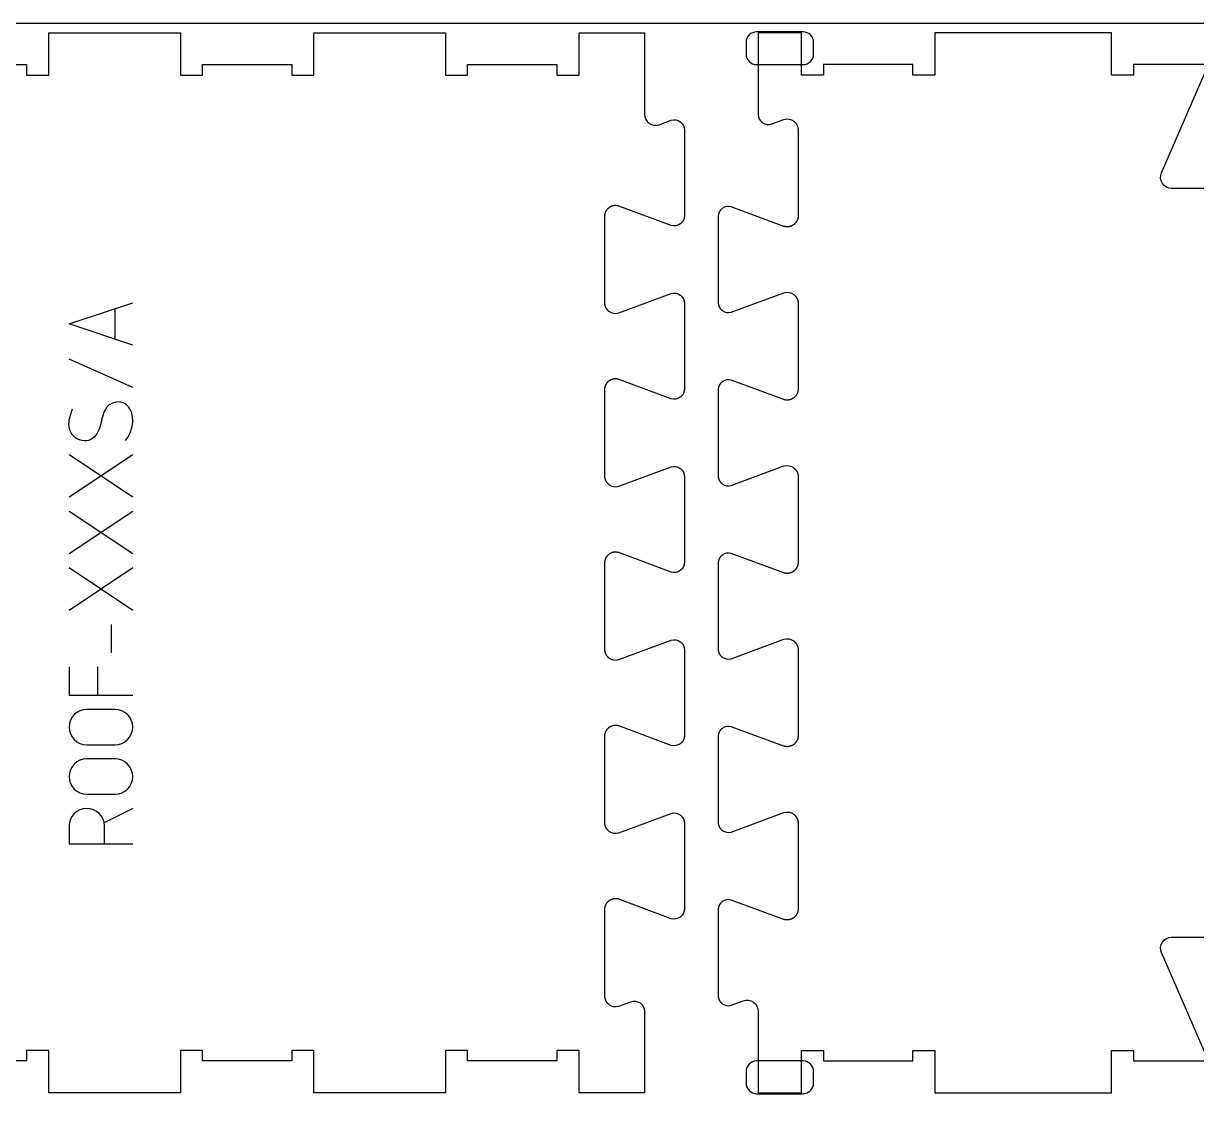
# Model space of a CAD drawing. Extents: x 0 to 12757, y 0 to 30003.
# Drawn here: x 915 to 1579, y 12605 to 13216 of the extents above; entities that cross this region are included whole.
import ezdxf

# ---------------------------------------------------------------- set-up
doc = ezdxf.new("R2010")
doc.units = 0
for name, color, linetype in [('0_SHEET_SPRUCEPLY_2440X122', 1, 'CONTINUOUS'), ('1_ANYTOOL_1MMDEEP_LABELS_S', 2, 'CONTINUOUS'), ('4_ANYTOOL_CUTTHROUGH_OUTSI', 5, 'CONTINUOUS'), ('5_ANYTOOL_HALF_MILL_9MM_IN', 70, 'CONTINUOUS')]:
    doc.layers.add(name, color=color, linetype=linetype)

msp = doc.modelspace()

# ---------------------------------------------------------------- linework, layer by layer
at = {"layer": '0_SHEET_SPRUCEPLY_2440X122'}
msp.add_lwpolyline([(371.7, 13215.62), (371.7, 11995.62), (2811.7, 11995.62), (2811.7, 13215.62)], close=True, dxfattribs=at)
at = {"layer": '1_ANYTOOL_1MMDEEP_LABELS_S', "color": 2}
for points in [[(976.84, 13033.69), (940.84, 13045.69), (976.84, 13057.69)], [(966.84, 13037.03), (966.84, 13054.36)], [(976.84, 13009.69), (940.84, 13025.69)], [(976.84, 12971.69), (940.84, 12947.69)], [(976.84, 12947.69), (940.84, 12971.69)], [(976.84, 12939.69), (940.84, 12915.69)], [(976.84, 12915.69), (940.84, 12939.69)], [(976.84, 12907.69), (940.84, 12883.69)], [(976.84, 12883.69), (940.84, 12907.69)], [(964.84, 12859.69), (964.84, 12875.69)], [(940.84, 12851.69), (940.84, 12835.69), (976.84, 12835.69)], [(956.84, 12851.69), (956.84, 12835.69)], [(976.84, 12771.69), (960.65, 12763.6)]]:
    msp.add_lwpolyline(points, dxfattribs=at)
for points in [[(972.84, 12979.69, 0.136555), (976.71, 12988.97, 0.071716), (976.61, 12994.1, 0.133522), (974.5, 12998.73, 0.344001), (965.08, 13000.78, 0.153745), (961.36, 12997.3, 0.071568), (959.53, 12992.58, -0.00912), (958.25, 12987.44, -0.090615), (956.07, 12982.86, -0.340346), (946.69, 12980.06, -0.284273), (940.83, 12987.76, -0.092596), (941.27, 12992.77, -0.017533), (942.84, 12997.69)], [(960.84, 12751.69), (960.84, 12761.69, 1), (940.84, 12761.69), (940.84, 12751.69), (976.84, 12751.69)]]:
    msp.add_lwpolyline(points, format="xyb", dxfattribs=at)
for points in [[(966.84, 12807.69, 1), (966.84, 12827.69), (950.84, 12827.69, 1), (950.84, 12807.69)], [(966.84, 12779.69, 1), (966.84, 12799.69), (950.84, 12799.69, 1), (950.84, 12779.69)]]:
    msp.add_lwpolyline(points, format="xyb", close=True, dxfattribs=at)
at = {"layer": '4_ANYTOOL_CUTTHROUGH_OUTSI', "color": 5}
for points in [[(866.3, 13192.37), (916.8, 13192.37), (916.8, 13186.37), (929.3, 13186.37), (929.3, 13210.37), (1003.8, 13210.37), (1003.8, 13186.37), (1016.3, 13186.37), (1016.3, 13192.37), (1066.8, 13192.37), (1066.8, 13186.37), (1079.3, 13186.37), (1079.3, 13210.37), (1153.8, 13210.37), (1153.8, 13186.37), (1166.3, 13186.37), (1166.3, 13192.37), (1216.8, 13192.37), (1216.8, 13186.37), (1229.3, 13186.37), (1229.3, 13210.37), (1266.3, 13210.37), (1266.3, 13164.23), (1266.3, 13164.23, 0.522088), (1274.71, 13158.37), (1281.51, 13160.88, -0.236725), (1286.59, 13159.98), (1286.72, 13159.88), (1286.85, 13159.78), (1286.97, 13159.68), (1287.09, 13159.56), (1287.21, 13159.45), (1287.33, 13159.33), (1287.44, 13159.21), (1287.55, 13159.08), (1287.66, 13158.95), (1287.76, 13158.82), (1287.86, 13158.68), (1287.96, 13158.54), (1288.05, 13158.4), (1288.14, 13158.25), (1288.22, 13158.1), (1288.3, 13157.95), (1288.37, 13157.8), (1288.44, 13157.64), (1288.51, 13157.49), (1288.57, 13157.33), (1288.62, 13157.17), (1288.67, 13157), (1288.72, 13156.84), (1288.76, 13156.68), (1288.79, 13156.51), (1288.83, 13156.35), (1288.85, 13156.19), (1288.87, 13156.02), (1288.89, 13155.86), (1288.9, 13155.69), (1288.91, 13155.53), (1288.91, 13155.37), (1288.91, 13106.86), (1288.91, 13106.7), (1288.9, 13106.54), (1288.89, 13106.38), (1288.87, 13106.21), (1288.85, 13106.05), (1288.83, 13105.88), (1288.79, 13105.72), (1288.76, 13105.56), (1288.72, 13105.39), (1288.67, 13105.23), (1288.62, 13105.07), (1288.57, 13104.91), (1288.51, 13104.75), (1288.44, 13104.59), (1288.37, 13104.44), (1288.3, 13104.28), (1288.22, 13104.13), (1288.14, 13103.98), (1288.05, 13103.84), (1287.96, 13103.69), (1287.86, 13103.55), (1287.76, 13103.42), (1287.66, 13103.28), (1287.55, 13103.15), (1287.44, 13103.03), (1287.33, 13102.9), (1287.21, 13102.78), (1287.09, 13102.67), (1286.97, 13102.56), (1286.85, 13102.45), (1286.72, 13102.35), (1286.59, 13102.25, -0.236725), (1281.51, 13101.35), (1251.74, 13112.35), (1251.73, 13112.36), (1251.73, 13112.36), (1251.56, 13112.4), (1251.39, 13112.45), (1251.22, 13112.49), (1251.04, 13112.52), (1250.86, 13112.55), (1250.68, 13112.58), (1250.5, 13112.59), (1250.32, 13112.61), (1250.14, 13112.62), (1249.96, 13112.62), (1249.77, 13112.62), (1249.59, 13112.61), (1249.4, 13112.6), (1249.22, 13112.58), (1249.04, 13112.56), (1248.85, 13112.53), (1248.67, 13112.49), (1248.49, 13112.45), (1248.31, 13112.41), (1248.13, 13112.35), (1247.96, 13112.3), (1247.78, 13112.24), (1247.61, 13112.17), (1247.44, 13112.1), (1247.28, 13112.03), (1247.11, 13111.95), (1246.95, 13111.86), (1246.8, 13111.78), (1246.64, 13111.68), (1246.49, 13111.59), (1246.35, 13111.49), (1246.2, 13111.38), (1246.07, 13111.28), (1245.93, 13111.17), (1245.79, 13111.05), (1245.66, 13110.93), (1245.53, 13110.8), (1245.4, 13110.68), (1245.28, 13110.54), (1245.16, 13110.4), (1245.05, 13110.26), (1244.93, 13110.12), (1244.83, 13109.97), (1244.72, 13109.82), (1244.62, 13109.66), (1244.53, 13109.5), (1244.44, 13109.34), (1244.35, 13109.18), (1244.27, 13109.01), (1244.19, 13108.84), (1244.12, 13108.67), (1244.06, 13108.5), (1244, 13108.32), (1243.94, 13108.15), (1243.89, 13107.97), (1243.85, 13107.79), (1243.81, 13107.61), (1243.78, 13107.44), (1243.75, 13107.26), (1243.73, 13107.08), (1243.71, 13106.9), (1243.7, 13106.72), (1243.69, 13106.55), (1243.69, 13106.37), (1243.69, 13057.86), (1243.69, 13057.69), (1243.7, 13057.51), (1243.71, 13057.33), (1243.73, 13057.16), (1243.75, 13056.98), (1243.78, 13056.8), (1243.81, 13056.62), (1243.85, 13056.44), (1243.89, 13056.26), (1243.94, 13056.09), (1244, 13055.91), (1244.06, 13055.74), (1244.12, 13055.57), (1244.19, 13055.39), (1244.27, 13055.23), (1244.35, 13055.06), (1244.44, 13054.89), (1244.53, 13054.73), (1244.62, 13054.57), (1244.72, 13054.42), (1244.82, 13054.27), (1244.93, 13054.12), (1245.05, 13053.97), (1245.16, 13053.83), (1245.28, 13053.69), (1245.4, 13053.56), (1245.53, 13053.43), (1245.66, 13053.31), (1245.79, 13053.18), (1245.93, 13053.07), (1246.06, 13052.96), (1246.2, 13052.85, 0.237079), (1251.73, 13051.88), (1251.74, 13051.88), (1251.75, 13051.88), (1281.51, 13062.88), (1281.51, 13062.88, -0.236725), (1286.59, 13061.98), (1286.72, 13061.88), (1286.85, 13061.78), (1286.97, 13061.68), (1287.09, 13061.56), (1287.21, 13061.45), (1287.33, 13061.33), (1287.44, 13061.21), (1287.55, 13061.08), (1287.66, 13060.95), (1287.76, 13060.82), (1287.86, 13060.68), (1287.96, 13060.54), (1288.05, 13060.4), (1288.14, 13060.25), (1288.22, 13060.1), (1288.3, 13059.95), (1288.37, 13059.8), (1288.44, 13059.64), (1288.51, 13059.49), (1288.57, 13059.33), (1288.62, 13059.17), (1288.67, 13059), (1288.72, 13058.84), (1288.76, 13058.68), (1288.79, 13058.51), (1288.83, 13058.35), (1288.85, 13058.19), (1288.87, 13058.02), (1288.89, 13057.86), (1288.9, 13057.69), (1288.91, 13057.53), (1288.91, 13057.37), (1288.91, 13008.86), (1288.91, 13008.7), (1288.9, 13008.54), (1288.89, 13008.38), (1288.87, 13008.21), (1288.85, 13008.05), (1288.82, 13007.88), (1288.79, 13007.72), (1288.76, 13007.56), (1288.72, 13007.39), (1288.67, 13007.23), (1288.62, 13007.07), (1288.57, 13006.91), (1288.51, 13006.75), (1288.44, 13006.59), (1288.37, 13006.44), (1288.3, 13006.28), (1288.22, 13006.13), (1288.14, 13005.98), (1288.05, 13005.84), (1287.96, 13005.69), (1287.86, 13005.55), (1287.76, 13005.42), (1287.66, 13005.28), (1287.55, 13005.15), (1287.44, 13005.03), (1287.33, 13004.9), (1287.21, 13004.78), (1287.09, 13004.67), (1286.97, 13004.56), (1286.85, 13004.45), (1286.72, 13004.35), (1286.59, 13004.25, -0.236725), (1281.51, 13003.35), (1251.74, 13014.35), (1251.73, 13014.36), (1251.73, 13014.36), (1251.56, 13014.4), (1251.39, 13014.45), (1251.22, 13014.49), (1251.04, 13014.52), (1250.86, 13014.55), (1250.68, 13014.58), (1250.5, 13014.59), (1250.32, 13014.61), (1250.14, 13014.62), (1249.96, 13014.62), (1249.77, 13014.62), (1249.59, 13014.61), (1249.4, 13014.6), (1249.22, 13014.58), (1249.04, 13014.56), (1248.85, 13014.53), (1248.67, 13014.49), (1248.49, 13014.45), (1248.31, 13014.41), (1248.13, 13014.35), (1247.96, 13014.3), (1247.78, 13014.24), (1247.61, 13014.17), (1247.44, 13014.1), (1247.28, 13014.03), (1247.11, 13013.95), (1246.95, 13013.86), (1246.8, 13013.78), (1246.64, 13013.68), (1246.49, 13013.59), (1246.35, 13013.49), (1246.2, 13013.38), (1246.06, 13013.28), (1245.93, 13013.17), (1245.79, 13013.05), (1245.66, 13012.93), (1245.53, 13012.8), (1245.4, 13012.68), (1245.28, 13012.54), (1245.16, 13012.4), (1245.05, 13012.26), (1244.93, 13012.12), (1244.82, 13011.97), (1244.72, 13011.82), (1244.62, 13011.66), (1244.53, 13011.5), (1244.44, 13011.34), (1244.35, 13011.18), (1244.27, 13011.01), (1244.19, 13010.84), (1244.12, 13010.67), (1244.06, 13010.5), (1244, 13010.32), (1243.94, 13010.15), (1243.89, 13009.97), (1243.85, 13009.79), (1243.81, 13009.61), (1243.78, 13009.44), (1243.75, 13009.26), (1243.73, 13009.08), (1243.71, 13008.9), (1243.7, 13008.72), (1243.69, 13008.55), (1243.69, 13008.37), (1243.68, 12959.86), (1243.69, 12959.69), (1243.69, 12959.51), (1243.71, 12959.33), (1243.73, 12959.16), (1243.75, 12958.98), (1243.78, 12958.8), (1243.81, 12958.62), (1243.85, 12958.44), (1243.89, 12958.26), (1243.94, 12958.09), (1244, 12957.91), (1244.06, 12957.74), (1244.12, 12957.57), (1244.19, 12957.39), (1244.27, 12957.23), (1244.35, 12957.06), (1244.44, 12956.89), (1244.53, 12956.73), (1244.62, 12956.57), (1244.72, 12956.42), (1244.82, 12956.27), (1244.93, 12956.12), (1245.04, 12955.97), (1245.16, 12955.83), (1245.28, 12955.69), (1245.4, 12955.56), (1245.53, 12955.43), (1245.66, 12955.31), (1245.79, 12955.18), (1245.93, 12955.07), (1246.06, 12954.96), (1246.2, 12954.85, 0.237079), (1251.73, 12953.88), (1251.74, 12953.88), (1251.75, 12953.88), (1281.51, 12964.88), (1281.51, 12964.88, -0.236725), (1286.59, 12963.98), (1286.72, 12963.88), (1286.85, 12963.78), (1286.97, 12963.68), (1287.09, 12963.56), (1287.21, 12963.45), (1287.33, 12963.33), (1287.44, 12963.21), (1287.55, 12963.08), (1287.66, 12962.95), (1287.76, 12962.82), (1287.86, 12962.68), (1287.96, 12962.54), (1288.05, 12962.4), (1288.14, 12962.25), (1288.22, 12962.1), (1288.3, 12961.95), (1288.37, 12961.8), (1288.44, 12961.64), (1288.51, 12961.49), (1288.57, 12961.33), (1288.62, 12961.17), (1288.67, 12961), (1288.72, 12960.84), (1288.76, 12960.68), (1288.79, 12960.51), (1288.82, 12960.35), (1288.85, 12960.19), (1288.87, 12960.02), (1288.89, 12959.86), (1288.9, 12959.69), (1288.91, 12959.53), (1288.91, 12959.37), (1288.91, 12910.86), (1288.91, 12910.7), (1288.9, 12910.54), (1288.89, 12910.38), (1288.87, 12910.21), (1288.85, 12910.05), (1288.82, 12909.88), (1288.79, 12909.72), (1288.76, 12909.56), (1288.72, 12909.39), (1288.67, 12909.23), (1288.62, 12909.07), (1288.57, 12908.91), (1288.51, 12908.75), (1288.44, 12908.59), (1288.37, 12908.44), (1288.3, 12908.28), (1288.22, 12908.13), (1288.13, 12907.98), (1288.05, 12907.84), (1287.96, 12907.69), (1287.86, 12907.55), (1287.76, 12907.42), (1287.66, 12907.28), (1287.55, 12907.15), (1287.44, 12907.03), (1287.33, 12906.9), (1287.21, 12906.78), (1287.09, 12906.67), (1286.97, 12906.56), (1286.85, 12906.45), (1286.72, 12906.35), (1286.59, 12906.25, -0.236725), (1281.51, 12905.35), (1251.74, 12916.35), (1251.73, 12916.36), (1251.73, 12916.36), (1251.56, 12916.4), (1251.39, 12916.45), (1251.22, 12916.49), (1251.04, 12916.52), (1250.86, 12916.55), (1250.68, 12916.58), (1250.5, 12916.59), (1250.32, 12916.61), (1250.14, 12916.62), (1249.95, 12916.62), (1249.77, 12916.62), (1249.59, 12916.61), (1249.4, 12916.6), (1249.22, 12916.58), (1249.03, 12916.56), (1248.85, 12916.53), (1248.67, 12916.49), (1248.49, 12916.45), (1248.31, 12916.41), (1248.13, 12916.35), (1247.96, 12916.3), (1247.78, 12916.24), (1247.61, 12916.17), (1247.44, 12916.1), (1247.28, 12916.03), (1247.11, 12915.95), (1246.95, 12915.86), (1246.8, 12915.78), (1246.64, 12915.68), (1246.49, 12915.59), (1246.35, 12915.49), (1246.2, 12915.38), (1246.06, 12915.28), (1245.93, 12915.17), (1245.79, 12915.05), (1245.66, 12914.93), (1245.53, 12914.8), (1245.4, 12914.68), (1245.28, 12914.54), (1245.16, 12914.4), (1245.04, 12914.26), (1244.93, 12914.12), (1244.82, 12913.97), (1244.72, 12913.82), (1244.62, 12913.66), (1244.53, 12913.5), (1244.44, 12913.34), (1244.35, 12913.18), (1244.27, 12913.01), (1244.19, 12912.84), (1244.12, 12912.67), (1244.06, 12912.5), (1244, 12912.32), (1243.94, 12912.15), (1243.89, 12911.97), (1243.85, 12911.79), (1243.81, 12911.61), (1243.78, 12911.44), (1243.75, 12911.26), (1243.73, 12911.08), (1243.71, 12910.9), (1243.69, 12910.72), (1243.69, 12910.55), (1243.68, 12910.37), (1243.68, 12861.86), (1243.69, 12861.69), (1243.69, 12861.51), (1243.71, 12861.33), (1243.72, 12861.16), (1243.75, 12860.98), (1243.78, 12860.8), (1243.81, 12860.62), (1243.85, 12860.44), (1243.89, 12860.26), (1243.94, 12860.09), (1244, 12859.91), (1244.06, 12859.74), (1244.12, 12859.57), (1244.19, 12859.39), (1244.27, 12859.23), (1244.35, 12859.06), (1244.44, 12858.89), (1244.53, 12858.73), (1244.62, 12858.57), (1244.72, 12858.42), (1244.82, 12858.27), (1244.93, 12858.12), (1245.04, 12857.97), (1245.16, 12857.83), (1245.28, 12857.69), (1245.4, 12857.56), (1245.53, 12857.43), (1245.66, 12857.31), (1245.79, 12857.18), (1245.93, 12857.07), (1246.06, 12856.96), (1246.2, 12856.85, 0.237079), (1251.73, 12855.88), (1251.74, 12855.88), (1251.75, 12855.88), (1281.51, 12866.88), (1281.51, 12866.88, -0.236725), (1286.59, 12865.98), (1286.72, 12865.88), (1286.85, 12865.78), (1286.97, 12865.68), (1287.09, 12865.56), (1287.21, 12865.45), (1287.33, 12865.33), (1287.44, 12865.21), (1287.55, 12865.08), (1287.66, 12864.95), (1287.76, 12864.82), (1287.86, 12864.68), (1287.96, 12864.54), (1288.05, 12864.4), (1288.13, 12864.25), (1288.22, 12864.1), (1288.3, 12863.95), (1288.37, 12863.8), (1288.44, 12863.64), (1288.51, 12863.49), (1288.57, 12863.33), (1288.62, 12863.17), (1288.67, 12863), (1288.72, 12862.84), (1288.76, 12862.68), (1288.79, 12862.51), (1288.82, 12862.35), (1288.85, 12862.19), (1288.87, 12862.02), (1288.89, 12861.86), (1288.9, 12861.69), (1288.91, 12861.53), (1288.91, 12861.37), (1288.91, 12812.86), (1288.91, 12812.7), (1288.9, 12812.54), (1288.89, 12812.38), (1288.87, 12812.21), (1288.85, 12812.05), (1288.82, 12811.88), (1288.79, 12811.72), (1288.76, 12811.56), (1288.72, 12811.39), (1288.67, 12811.23), (1288.62, 12811.07), (1288.56, 12810.91), (1288.5, 12810.75), (1288.44, 12810.59), (1288.37, 12810.44), (1288.3, 12810.28), (1288.22, 12810.13), (1288.13, 12809.98), (1288.05, 12809.84), (1287.96, 12809.69), (1287.86, 12809.55), (1287.76, 12809.42), (1287.66, 12809.28), (1287.55, 12809.15), (1287.44, 12809.03), (1287.33, 12808.9), (1287.21, 12808.78), (1287.09, 12808.67), (1286.97, 12808.56), (1286.85, 12808.45), (1286.72, 12808.35), (1286.59, 12808.25, -0.236725), (1281.51, 12807.35), (1251.74, 12818.35), (1251.73, 12818.36), (1251.73, 12818.36), (1251.56, 12818.4), (1251.39, 12818.45), (1251.22, 12818.49), (1251.04, 12818.52), (1250.86, 12818.55), (1250.68, 12818.58), (1250.5, 12818.59), (1250.32, 12818.61), (1250.14, 12818.62), (1249.95, 12818.62), (1249.77, 12818.62), (1249.59, 12818.61), (1249.4, 12818.6), (1249.22, 12818.58), (1249.03, 12818.56), (1248.85, 12818.53), (1248.67, 12818.49), (1248.49, 12818.45), (1248.31, 12818.41), (1248.13, 12818.35), (1247.96, 12818.3), (1247.78, 12818.24), (1247.61, 12818.17), (1247.44, 12818.1), (1247.28, 12818.03), (1247.11, 12817.95), (1246.95, 12817.86), (1246.8, 12817.78), (1246.64, 12817.68), (1246.49, 12817.59), (1246.35, 12817.49), (1246.2, 12817.38), (1246.06, 12817.28), (1245.93, 12817.17), (1245.79, 12817.05), (1245.66, 12816.93), (1245.53, 12816.8), (1245.4, 12816.68), (1245.28, 12816.54), (1245.16, 12816.4), (1245.04, 12816.26), (1244.93, 12816.12), (1244.82, 12815.97), (1244.72, 12815.82), (1244.62, 12815.66), (1244.53, 12815.5), (1244.44, 12815.34), (1244.35, 12815.18), (1244.27, 12815.01), (1244.19, 12814.84), (1244.12, 12814.67), (1244.06, 12814.5), (1244, 12814.32), (1243.94, 12814.15), (1243.89, 12813.97), (1243.85, 12813.79), (1243.81, 12813.61), (1243.78, 12813.44), (1243.75, 12813.26), (1243.72, 12813.08), (1243.71, 12812.9), (1243.69, 12812.72), (1243.69, 12812.55), (1243.68, 12812.37), (1243.68, 12763.86), (1243.69, 12763.69), (1243.69, 12763.51), (1243.71, 12763.33), (1243.72, 12763.16), (1243.75, 12762.98), (1243.78, 12762.8), (1243.81, 12762.62), (1243.85, 12762.44), (1243.89, 12762.26), (1243.94, 12762.09), (1244, 12761.91), (1244.06, 12761.74), (1244.12, 12761.57), (1244.19, 12761.39), (1244.27, 12761.23), (1244.35, 12761.06), (1244.43, 12760.89), (1244.53, 12760.73), (1244.62, 12760.57), (1244.72, 12760.42), (1244.82, 12760.27), (1244.93, 12760.12), (1245.04, 12759.97), (1245.16, 12759.83), (1245.28, 12759.69), (1245.4, 12759.56), (1245.53, 12759.43), (1245.66, 12759.31), (1245.79, 12759.18), (1245.93, 12759.07), (1246.06, 12758.96), (1246.2, 12758.85, 0.237079), (1251.73, 12757.88), (1251.74, 12757.88), (1281.51, 12768.88), (1281.51, 12768.88, -0.236725), (1286.59, 12767.98), (1286.72, 12767.88), (1286.85, 12767.78), (1286.97, 12767.68), (1287.09, 12767.56), (1287.21, 12767.45), (1287.33, 12767.33), (1287.44, 12767.21), (1287.55, 12767.08), (1287.66, 12766.95), (1287.76, 12766.82), (1287.86, 12766.68), (1287.96, 12766.54), (1288.05, 12766.4), (1288.13, 12766.25), (1288.22, 12766.1), (1288.3, 12765.95), (1288.37, 12765.8), (1288.44, 12765.64), (1288.5, 12765.49), (1288.56, 12765.33), (1288.62, 12765.17), (1288.67, 12765), (1288.72, 12764.84), (1288.76, 12764.68), (1288.79, 12764.51), (1288.82, 12764.35), (1288.85, 12764.19), (1288.87, 12764.02), (1288.89, 12763.86), (1288.9, 12763.69), (1288.91, 12763.53), (1288.91, 12763.37), (1288.91, 12714.86), (1288.91, 12714.7), (1288.9, 12714.54), (1288.89, 12714.38), (1288.87, 12714.21), (1288.85, 12714.05), (1288.82, 12713.88), (1288.79, 12713.72), (1288.76, 12713.56), (1288.72, 12713.39), (1288.67, 12713.23), (1288.62, 12713.07), (1288.56, 12712.91), (1288.5, 12712.75), (1288.44, 12712.59), (1288.37, 12712.44), (1288.3, 12712.28), (1288.22, 12712.13), (1288.13, 12711.98), (1288.05, 12711.84), (1287.95, 12711.69), (1287.86, 12711.55), (1287.76, 12711.42), (1287.66, 12711.28), (1287.55, 12711.15), (1287.44, 12711.03), (1287.33, 12710.9), (1287.21, 12710.78), (1287.09, 12710.67), (1286.97, 12710.56), (1286.84, 12710.45), (1286.72, 12710.35), (1286.59, 12710.25, -0.236725), (1281.51, 12709.35), (1251.74, 12720.35), (1251.73, 12720.36), (1251.73, 12720.36), (1251.56, 12720.4), (1251.39, 12720.45), (1251.22, 12720.49), (1251.04, 12720.52), (1250.86, 12720.55), (1250.68, 12720.58), (1250.5, 12720.59), (1250.32, 12720.61), (1250.14, 12720.62), (1249.95, 12720.62), (1249.77, 12720.62), (1249.59, 12720.61), (1249.4, 12720.6), (1249.22, 12720.58), (1249.03, 12720.56), (1248.85, 12720.53), (1248.67, 12720.49), (1248.49, 12720.45), (1248.31, 12720.41), (1248.13, 12720.35), (1247.96, 12720.3), (1247.78, 12720.24), (1247.61, 12720.17), (1247.44, 12720.1), (1247.28, 12720.03), (1247.11, 12719.95), (1246.95, 12719.86), (1246.8, 12719.78), (1246.64, 12719.68), (1246.49, 12719.59), (1246.35, 12719.49), (1246.2, 12719.38), (1246.06, 12719.28), (1245.93, 12719.17), (1245.79, 12719.05), (1245.66, 12718.93), (1245.53, 12718.8), (1245.4, 12718.68), (1245.28, 12718.54), (1245.16, 12718.4), (1245.04, 12718.26), (1244.93, 12718.12), (1244.82, 12717.97), (1244.72, 12717.82), (1244.62, 12717.66), (1244.53, 12717.5), (1244.43, 12717.34), (1244.35, 12717.18), (1244.27, 12717.01), (1244.19, 12716.84), (1244.12, 12716.67), (1244.06, 12716.5), (1244, 12716.32), (1243.94, 12716.15), (1243.89, 12715.97), (1243.85, 12715.79), (1243.81, 12715.61), (1243.78, 12715.44), (1243.75, 12715.26), (1243.72, 12715.08), (1243.71, 12714.9), (1243.69, 12714.72), (1243.69, 12714.55), (1243.68, 12714.37), (1243.68, 12665.86), (1243.69, 12665.69), (1243.69, 12665.51), (1243.71, 12665.33), (1243.72, 12665.16), (1243.75, 12664.98), (1243.77, 12664.8), (1243.81, 12664.62), (1243.85, 12664.44), (1243.89, 12664.26), (1243.94, 12664.09), (1244, 12663.91), (1244.06, 12663.74), (1244.12, 12663.57), (1244.19, 12663.39), (1244.27, 12663.23), (1244.35, 12663.06), (1244.43, 12662.89), (1244.52, 12662.73), (1244.62, 12662.57), (1244.72, 12662.42), (1244.82, 12662.27), (1244.93, 12662.12), (1245.04, 12661.97), (1245.16, 12661.83), (1245.28, 12661.69), (1245.4, 12661.56), (1245.53, 12661.43), (1245.66, 12661.31), (1245.79, 12661.18), (1245.93, 12661.07), (1246.06, 12660.96), (1246.2, 12660.85, 0.237079), (1251.73, 12659.88), (1251.74, 12659.88), (1258.55, 12662.4), (1258.55, 12662.4, -0.522087), (1266.3, 12657), (1266.3, 12610.87), (1229.3, 12610.87), (1229.3, 12634.87), (1216.8, 12634.87), (1216.8, 12628.87), (1166.3, 12628.87), (1166.3, 12634.87), (1153.8, 12634.87), (1153.8, 12610.87), (1079.3, 12610.87), (1079.3, 12634.87), (1066.8, 12634.87), (1066.8, 12628.87), (1016.3, 12628.87), (1016.3, 12634.87), (1003.8, 12634.87), (1003.8, 12610.87), (929.3, 12610.87), (929.3, 12634.87), (916.8, 12634.87), (916.8, 12628.87), (866.3, 12628.87)], [(1696.89, 13122.37), (1564.5, 13122.37, -0.539734), (1558.76, 13131.1), (1585.31, 13192.37), (1542.94, 13192.37), (1542.94, 13186.37), (1530.44, 13186.37), (1530.44, 13210.37), (1480.39, 13210.37), (1430.64, 13210.37), (1430.64, 13186.37), (1418.14, 13186.37), (1418.14, 13192.37), (1367.64, 13192.37), (1367.64, 13186.37), (1355.14, 13186.37), (1355.14, 13210.37), (1330.64, 13210.37), (1330.64, 13164.23), (1330.64, 13164.23, 0.522087), (1338.38, 13158.84), (1345.2, 13161.35), (1345.21, 13161.36), (1345.21, 13161.36, -0.237079), (1350.73, 13160.39), (1350.87, 13160.28), (1351.01, 13160.17), (1351.15, 13160.05), (1351.28, 13159.93), (1351.41, 13159.8), (1351.53, 13159.68), (1351.66, 13159.54), (1351.78, 13159.4), (1351.89, 13159.26), (1352.01, 13159.12), (1352.11, 13158.97), (1352.22, 13158.82), (1352.32, 13158.66), (1352.41, 13158.5), (1352.5, 13158.34), (1352.59, 13158.18), (1352.67, 13158.01), (1352.74, 13157.84), (1352.81, 13157.67), (1352.88, 13157.5), (1352.94, 13157.32), (1352.99, 13157.15), (1353.04, 13156.97), (1353.09, 13156.79), (1353.13, 13156.61), (1353.16, 13156.44), (1353.19, 13156.26), (1353.21, 13156.08), (1353.23, 13155.9), (1353.24, 13155.72), (1353.25, 13155.55), (1353.25, 13155.37), (1353.25, 13106.86), (1353.25, 13106.69), (1353.24, 13106.51), (1353.23, 13106.33), (1353.21, 13106.16), (1353.19, 13105.98), (1353.16, 13105.8), (1353.13, 13105.62), (1353.09, 13105.44), (1353.04, 13105.26), (1352.99, 13105.09), (1352.94, 13104.91), (1352.88, 13104.74), (1352.81, 13104.57), (1352.74, 13104.39), (1352.67, 13104.23), (1352.59, 13104.06), (1352.5, 13103.89), (1352.41, 13103.73), (1352.32, 13103.57), (1352.22, 13103.42), (1352.11, 13103.27), (1352, 13103.12), (1351.89, 13102.97), (1351.78, 13102.83), (1351.66, 13102.69), (1351.53, 13102.56), (1351.41, 13102.43), (1351.28, 13102.31), (1351.15, 13102.19), (1351.01, 13102.07), (1350.87, 13101.96), (1350.73, 13101.85), (1350.59, 13101.75), (1350.44, 13101.65), (1350.29, 13101.55), (1350.14, 13101.46), (1349.98, 13101.37), (1349.82, 13101.29), (1349.66, 13101.21), (1349.49, 13101.13), (1349.33, 13101.06), (1349.15, 13101), (1348.98, 13100.94), (1348.8, 13100.88), (1348.63, 13100.83), (1348.45, 13100.78), (1348.27, 13100.74), (1348.09, 13100.71), (1347.9, 13100.68), (1347.72, 13100.66), (1347.53, 13100.64), (1347.35, 13100.62), (1347.17, 13100.62), (1346.98, 13100.61), (1346.8, 13100.62), (1346.62, 13100.63), (1346.43, 13100.64), (1346.25, 13100.66), (1346.07, 13100.68), (1345.9, 13100.71), (1345.72, 13100.75), (1345.55, 13100.79), (1345.38, 13100.83), (1345.21, 13100.88), (1345.2, 13100.88), (1345.19, 13100.88), (1315.42, 13111.88), (1315.42, 13111.88, 0.236725), (1310.35, 13110.98), (1310.22, 13110.89), (1310.09, 13110.78), (1309.97, 13110.68), (1309.85, 13110.57), (1309.73, 13110.45), (1309.61, 13110.33), (1309.5, 13110.21), (1309.39, 13110.08), (1309.28, 13109.95), (1309.18, 13109.82), (1309.08, 13109.68), (1308.98, 13109.54), (1308.89, 13109.4), (1308.8, 13109.25), (1308.72, 13109.1), (1308.64, 13108.95), (1308.57, 13108.8), (1308.5, 13108.64), (1308.43, 13108.49), (1308.37, 13108.33), (1308.32, 13108.17), (1308.27, 13108.01), (1308.22, 13107.84), (1308.18, 13107.68), (1308.14, 13107.52), (1308.11, 13107.35), (1308.09, 13107.19), (1308.07, 13107.02), (1308.05, 13106.86), (1308.04, 13106.7), (1308.03, 13106.53), (1308.03, 13106.37), (1308.03, 13057.86), (1308.03, 13057.7), (1308.04, 13057.54), (1308.05, 13057.38), (1308.07, 13057.21), (1308.09, 13057.05), (1308.11, 13056.88), (1308.14, 13056.72), (1308.18, 13056.56), (1308.22, 13056.39), (1308.27, 13056.23), (1308.32, 13056.07), (1308.37, 13055.91), (1308.43, 13055.75), (1308.5, 13055.59), (1308.57, 13055.44), (1308.64, 13055.28), (1308.72, 13055.13), (1308.8, 13054.98), (1308.89, 13054.84), (1308.98, 13054.69), (1309.08, 13054.55), (1309.18, 13054.42), (1309.28, 13054.28), (1309.39, 13054.15), (1309.5, 13054.03), (1309.61, 13053.9), (1309.73, 13053.79), (1309.85, 13053.67), (1309.97, 13053.56), (1310.09, 13053.45), (1310.22, 13053.35), (1310.35, 13053.25, 0.236725), (1315.42, 13052.36), (1345.2, 13063.35), (1345.21, 13063.36), (1345.21, 13063.36, -0.237079), (1350.73, 13062.39), (1350.87, 13062.28), (1351.01, 13062.17), (1351.15, 13062.05), (1351.28, 13061.93), (1351.41, 13061.8), (1351.53, 13061.68), (1351.66, 13061.54), (1351.78, 13061.4), (1351.89, 13061.26), (1352, 13061.12), (1352.11, 13060.97), (1352.22, 13060.82), (1352.32, 13060.66), (1352.41, 13060.5), (1352.5, 13060.34), (1352.59, 13060.18), (1352.67, 13060.01), (1352.74, 13059.84), (1352.81, 13059.67), (1352.88, 13059.5), (1352.94, 13059.32), (1352.99, 13059.15), (1353.04, 13058.97), (1353.09, 13058.79), (1353.13, 13058.61), (1353.16, 13058.44), (1353.19, 13058.26), (1353.21, 13058.08), (1353.23, 13057.9), (1353.24, 13057.72), (1353.25, 13057.55), (1353.25, 13057.37), (1353.25, 13008.86), (1353.25, 13008.69), (1353.24, 13008.51), (1353.23, 13008.33), (1353.21, 13008.16), (1353.19, 13007.98), (1353.16, 13007.8), (1353.13, 13007.62), (1353.09, 13007.44), (1353.04, 13007.26), (1352.99, 13007.09), (1352.94, 13006.91), (1352.88, 13006.74), (1352.81, 13006.57), (1352.74, 13006.39), (1352.67, 13006.23), (1352.59, 13006.06), (1352.5, 13005.89), (1352.41, 13005.73), (1352.32, 13005.57), (1352.22, 13005.42), (1352.11, 13005.27), (1352, 13005.12), (1351.89, 13004.97), (1351.78, 13004.83), (1351.66, 13004.69), (1351.53, 13004.56), (1351.41, 13004.43), (1351.28, 13004.31), (1351.14, 13004.19), (1351.01, 13004.07), (1350.87, 13003.96), (1350.73, 13003.85), (1350.59, 13003.75), (1350.44, 13003.65), (1350.29, 13003.55), (1350.14, 13003.46), (1349.98, 13003.37), (1349.82, 13003.29), (1349.66, 13003.21), (1349.49, 13003.13), (1349.32, 13003.06), (1349.15, 13003), (1348.98, 13002.94), (1348.8, 13002.88), (1348.63, 13002.83), (1348.45, 13002.78), (1348.27, 13002.74), (1348.08, 13002.71), (1347.9, 13002.68), (1347.72, 13002.66), (1347.53, 13002.64), (1347.35, 13002.62), (1347.17, 13002.62), (1346.98, 13002.61), (1346.8, 13002.62), (1346.62, 13002.63), (1346.43, 13002.64), (1346.25, 13002.66), (1346.07, 13002.68), (1345.9, 13002.71), (1345.72, 13002.75), (1345.55, 13002.79), (1345.38, 13002.83), (1345.21, 13002.88), (1345.2, 13002.88), (1345.19, 13002.88), (1315.42, 13013.88), (1315.42, 13013.88, 0.236725), (1310.35, 13012.98), (1310.22, 13012.89), (1310.09, 13012.78), (1309.97, 13012.68), (1309.85, 13012.57), (1309.73, 13012.45), (1309.61, 13012.33), (1309.5, 13012.21), (1309.39, 13012.08), (1309.28, 13011.95), (1309.18, 13011.82), (1309.08, 13011.68), (1308.98, 13011.54), (1308.89, 13011.4), (1308.8, 13011.25), (1308.72, 13011.1), (1308.64, 13010.95), (1308.57, 13010.8), (1308.5, 13010.64), (1308.43, 13010.49), (1308.37, 13010.33), (1308.32, 13010.17), (1308.27, 13010.01), (1308.22, 13009.84), (1308.18, 13009.68), (1308.14, 13009.52), (1308.11, 13009.35), (1308.09, 13009.19), (1308.07, 13009.02), (1308.05, 13008.86), (1308.04, 13008.7), (1308.03, 13008.53), (1308.03, 13008.37), (1308.03, 12959.86), (1308.03, 12959.7), (1308.04, 12959.54), (1308.05, 12959.38), (1308.06, 12959.21), (1308.09, 12959.05), (1308.11, 12958.88), (1308.14, 12958.72), (1308.18, 12958.56), (1308.22, 12958.39), (1308.26, 12958.23), (1308.32, 12958.07), (1308.37, 12957.91), (1308.43, 12957.75), (1308.5, 12957.59), (1308.57, 12957.44), (1308.64, 12957.28), (1308.72, 12957.13), (1308.8, 12956.98), (1308.89, 12956.84), (1308.98, 12956.69), (1309.08, 12956.55), (1309.18, 12956.42), (1309.28, 12956.28), (1309.39, 12956.15), (1309.5, 12956.03), (1309.61, 12955.9), (1309.73, 12955.79), (1309.84, 12955.67), (1309.97, 12955.56), (1310.09, 12955.45), (1310.22, 12955.35), (1310.35, 12955.25, 0.236725), (1315.42, 12954.36), (1345.2, 12965.35), (1345.21, 12965.36), (1345.21, 12965.36, -0.237079), (1350.73, 12964.39), (1350.87, 12964.28), (1351.01, 12964.17), (1351.14, 12964.05), (1351.28, 12963.93), (1351.41, 12963.8), (1351.53, 12963.68), (1351.66, 12963.54), (1351.78, 12963.4), (1351.89, 12963.26), (1352, 12963.12), (1352.11, 12962.97), (1352.22, 12962.82), (1352.32, 12962.66), (1352.41, 12962.5), (1352.5, 12962.34), (1352.59, 12962.18), (1352.67, 12962.01), (1352.74, 12961.84), (1352.81, 12961.67), (1352.88, 12961.5), (1352.94, 12961.32), (1352.99, 12961.15), (1353.04, 12960.97), (1353.09, 12960.79), (1353.13, 12960.61), (1353.16, 12960.44), (1353.19, 12960.26), (1353.21, 12960.08), (1353.23, 12959.9), (1353.24, 12959.72), (1353.25, 12959.55), (1353.25, 12959.37), (1353.25, 12910.86), (1353.25, 12910.69), (1353.24, 12910.51), (1353.23, 12910.33), (1353.21, 12910.16), (1353.19, 12909.98), (1353.16, 12909.8), (1353.13, 12909.62), (1353.09, 12909.44), (1353.04, 12909.26), (1352.99, 12909.09), (1352.94, 12908.91), (1352.88, 12908.74), (1352.81, 12908.57), (1352.74, 12908.39), (1352.67, 12908.23), (1352.59, 12908.06), (1352.5, 12907.89), (1352.41, 12907.73), (1352.32, 12907.57), (1352.22, 12907.42), (1352.11, 12907.27), (1352, 12907.12), (1351.89, 12906.97), (1351.78, 12906.83), (1351.66, 12906.69), (1351.53, 12906.56), (1351.41, 12906.43), (1351.28, 12906.31), (1351.14, 12906.19), (1351.01, 12906.07), (1350.87, 12905.96), (1350.73, 12905.85), (1350.59, 12905.75), (1350.44, 12905.65), (1350.29, 12905.55), (1350.14, 12905.46), (1349.98, 12905.37), (1349.82, 12905.29), (1349.66, 12905.21), (1349.49, 12905.13), (1349.32, 12905.06), (1349.15, 12905), (1348.98, 12904.94), (1348.8, 12904.88), (1348.63, 12904.83), (1348.45, 12904.78), (1348.27, 12904.74), (1348.08, 12904.71), (1347.9, 12904.68), (1347.72, 12904.66), (1347.53, 12904.64), (1347.35, 12904.62), (1347.17, 12904.62), (1346.98, 12904.61), (1346.8, 12904.62), (1346.62, 12904.63), (1346.43, 12904.64), (1346.25, 12904.66), (1346.07, 12904.68), (1345.9, 12904.71), (1345.72, 12904.75), (1345.55, 12904.79), (1345.37, 12904.83), (1345.21, 12904.88), (1345.2, 12904.88), (1345.19, 12904.88), (1315.42, 12915.88), (1315.42, 12915.88, 0.236725), (1310.35, 12914.98), (1310.22, 12914.89), (1310.09, 12914.78), (1309.97, 12914.68), (1309.84, 12914.57), (1309.73, 12914.45), (1309.61, 12914.33), (1309.5, 12914.21), (1309.39, 12914.08), (1309.28, 12913.95), (1309.18, 12913.82), (1309.08, 12913.68), (1308.98, 12913.54), (1308.89, 12913.4), (1308.8, 12913.25), (1308.72, 12913.1), (1308.64, 12912.95), (1308.57, 12912.8), (1308.5, 12912.64), (1308.43, 12912.49), (1308.37, 12912.33), (1308.32, 12912.17), (1308.26, 12912.01), (1308.22, 12911.84), (1308.18, 12911.68), (1308.14, 12911.52), (1308.11, 12911.35), (1308.09, 12911.19), (1308.06, 12911.02), (1308.05, 12910.86), (1308.04, 12910.7), (1308.03, 12910.53), (1308.03, 12910.37), (1308.03, 12861.86), (1308.03, 12861.7), (1308.04, 12861.54), (1308.05, 12861.38), (1308.06, 12861.21), (1308.09, 12861.05), (1308.11, 12860.88), (1308.14, 12860.72), (1308.18, 12860.56), (1308.22, 12860.39), (1308.26, 12860.23), (1308.32, 12860.07), (1308.37, 12859.91), (1308.43, 12859.75), (1308.5, 12859.59), (1308.57, 12859.44), (1308.64, 12859.28), (1308.72, 12859.13), (1308.8, 12858.98), (1308.89, 12858.84), (1308.98, 12858.69), (1309.08, 12858.55), (1309.18, 12858.42), (1309.28, 12858.28), (1309.39, 12858.15), (1309.5, 12858.03), (1309.61, 12857.9), (1309.72, 12857.79), (1309.84, 12857.67), (1309.97, 12857.56), (1310.09, 12857.45), (1310.22, 12857.35), (1310.34, 12857.25, 0.236725), (1315.42, 12856.36), (1345.2, 12867.35), (1345.21, 12867.36), (1345.21, 12867.36, -0.237079), (1350.73, 12866.39), (1350.87, 12866.28), (1351.01, 12866.17), (1351.14, 12866.05), (1351.28, 12865.93), (1351.41, 12865.8), (1351.53, 12865.68), (1351.66, 12865.54), (1351.78, 12865.4), (1351.89, 12865.26), (1352, 12865.12), (1352.11, 12864.97), (1352.22, 12864.82), (1352.32, 12864.66), (1352.41, 12864.5), (1352.5, 12864.34), (1352.59, 12864.18), (1352.67, 12864.01), (1352.74, 12863.84), (1352.81, 12863.67), (1352.88, 12863.5), (1352.94, 12863.32), (1352.99, 12863.15), (1353.04, 12862.97), (1353.09, 12862.79), (1353.13, 12862.61), (1353.16, 12862.44), (1353.19, 12862.26), (1353.21, 12862.08), (1353.23, 12861.9), (1353.24, 12861.72), (1353.25, 12861.55), (1353.25, 12861.37), (1353.25, 12812.86), (1353.25, 12812.69), (1353.24, 12812.51), (1353.23, 12812.33), (1353.21, 12812.16), (1353.19, 12811.98), (1353.16, 12811.8), (1353.13, 12811.62), (1353.09, 12811.44), (1353.04, 12811.26), (1352.99, 12811.09), (1352.94, 12810.91), (1352.88, 12810.74), (1352.81, 12810.57), (1352.74, 12810.39), (1352.67, 12810.23), (1352.59, 12810.06), (1352.5, 12809.89), (1352.41, 12809.73), (1352.31, 12809.57), (1352.22, 12809.42), (1352.11, 12809.27), (1352, 12809.12), (1351.89, 12808.97), (1351.78, 12808.83), (1351.66, 12808.69), (1351.53, 12808.56), (1351.41, 12808.43), (1351.28, 12808.31), (1351.14, 12808.19), (1351.01, 12808.07), (1350.87, 12807.96), (1350.73, 12807.85), (1350.59, 12807.75), (1350.44, 12807.65), (1350.29, 12807.55), (1350.14, 12807.46), (1349.98, 12807.37), (1349.82, 12807.29), (1349.66, 12807.21), (1349.49, 12807.13), (1349.32, 12807.06), (1349.15, 12807), (1348.98, 12806.94), (1348.8, 12806.88), (1348.63, 12806.83), (1348.45, 12806.78), (1348.27, 12806.74), (1348.08, 12806.71), (1347.9, 12806.68), (1347.72, 12806.66), (1347.53, 12806.64), (1347.35, 12806.62), (1347.16, 12806.62), (1346.98, 12806.61), (1346.8, 12806.62), (1346.61, 12806.63), (1346.43, 12806.64), (1346.25, 12806.66), (1346.07, 12806.68), (1345.9, 12806.71), (1345.72, 12806.75), (1345.55, 12806.79), (1345.37, 12806.83), (1345.21, 12806.88), (1345.2, 12806.88), (1345.19, 12806.88), (1315.42, 12817.88), (1315.42, 12817.88, 0.236725), (1310.34, 12816.98), (1310.22, 12816.89), (1310.09, 12816.78), (1309.97, 12816.68), (1309.84, 12816.57), (1309.72, 12816.45), (1309.61, 12816.33), (1309.5, 12816.21), (1309.39, 12816.08), (1309.28, 12815.95), (1309.18, 12815.82), (1309.08, 12815.68), (1308.98, 12815.54), (1308.89, 12815.4), (1308.8, 12815.25), (1308.72, 12815.1), (1308.64, 12814.95), (1308.57, 12814.8), (1308.5, 12814.64), (1308.43, 12814.49), (1308.37, 12814.33), (1308.32, 12814.17), (1308.26, 12814.01), (1308.22, 12813.84), (1308.18, 12813.68), (1308.14, 12813.52), (1308.11, 12813.35), (1308.09, 12813.19), (1308.06, 12813.02), (1308.05, 12812.86), (1308.04, 12812.7), (1308.03, 12812.53), (1308.03, 12812.37), (1308.03, 12763.86), (1308.03, 12763.7), (1308.04, 12763.54), (1308.05, 12763.38), (1308.06, 12763.21), (1308.09, 12763.05), (1308.11, 12762.88), (1308.14, 12762.72), (1308.18, 12762.56), (1308.22, 12762.39), (1308.26, 12762.23), (1308.31, 12762.07), (1308.37, 12761.91), (1308.43, 12761.75), (1308.5, 12761.59), (1308.56, 12761.44), (1308.64, 12761.28), (1308.72, 12761.13), (1308.8, 12760.98), (1308.89, 12760.84), (1308.98, 12760.69), (1309.08, 12760.55), (1309.17, 12760.42), (1309.28, 12760.28), (1309.38, 12760.15), (1309.49, 12760.03), (1309.61, 12759.9), (1309.72, 12759.79), (1309.84, 12759.67), (1309.97, 12759.56), (1310.09, 12759.45), (1310.22, 12759.35), (1310.34, 12759.25, 0.236725), (1315.42, 12758.36), (1345.2, 12769.35), (1345.21, 12769.36), (1345.21, 12769.36, -0.237079), (1350.73, 12768.39), (1350.87, 12768.28), (1351.01, 12768.17), (1351.14, 12768.05), (1351.28, 12767.93), (1351.41, 12767.8), (1351.53, 12767.68), (1351.66, 12767.54), (1351.78, 12767.4), (1351.89, 12767.26), (1352, 12767.12), (1352.11, 12766.97), (1352.22, 12766.82), (1352.31, 12766.66), (1352.41, 12766.5), (1352.5, 12766.34), (1352.59, 12766.18), (1352.67, 12766.01), (1352.74, 12765.84), (1352.81, 12765.67), (1352.88, 12765.5), (1352.94, 12765.32), (1352.99, 12765.15), (1353.04, 12764.97), (1353.09, 12764.79), (1353.13, 12764.61), (1353.16, 12764.44), (1353.19, 12764.26), (1353.21, 12764.08), (1353.23, 12763.9), (1353.24, 12763.72), (1353.25, 12763.55), (1353.25, 12763.37), (1353.25, 12714.86), (1353.25, 12714.69), (1353.24, 12714.51), (1353.23, 12714.33), (1353.21, 12714.16), (1353.19, 12713.98), (1353.16, 12713.8), (1353.13, 12713.62), (1353.09, 12713.44), (1353.04, 12713.26), (1352.99, 12713.09), (1352.94, 12712.91), (1352.88, 12712.74), (1352.81, 12712.57), (1352.74, 12712.39), (1352.67, 12712.23), (1352.59, 12712.06), (1352.5, 12711.89), (1352.41, 12711.73), (1352.31, 12711.57), (1352.21, 12711.42), (1352.11, 12711.27), (1352, 12711.12), (1351.89, 12710.97), (1351.77, 12710.83), (1351.65, 12710.69), (1351.53, 12710.56), (1351.41, 12710.43), (1351.28, 12710.31), (1351.14, 12710.19), (1351.01, 12710.07), (1350.87, 12709.96), (1350.73, 12709.85), (1350.59, 12709.75), (1350.44, 12709.65), (1350.29, 12709.55), (1350.14, 12709.46), (1349.98, 12709.37), (1349.82, 12709.29), (1349.66, 12709.21), (1349.49, 12709.13), (1349.32, 12709.06), (1349.15, 12709), (1348.98, 12708.94), (1348.8, 12708.88), (1348.63, 12708.83), (1348.45, 12708.78), (1348.27, 12708.74), (1348.08, 12708.71), (1347.9, 12708.68), (1347.72, 12708.66), (1347.53, 12708.64), (1347.35, 12708.62), (1347.16, 12708.62), (1346.98, 12708.61), (1346.8, 12708.62), (1346.61, 12708.63), (1346.43, 12708.64), (1346.25, 12708.66), (1346.07, 12708.68), (1345.9, 12708.71), (1345.72, 12708.75), (1345.55, 12708.79), (1345.37, 12708.83), (1345.2, 12708.88), (1345.2, 12708.88), (1345.19, 12708.88), (1315.42, 12719.88), (1315.42, 12719.88, 0.236725), (1310.34, 12718.98), (1310.22, 12718.89), (1310.09, 12718.78), (1309.97, 12718.68), (1309.84, 12718.57), (1309.72, 12718.45), (1309.61, 12718.33), (1309.49, 12718.21), (1309.38, 12718.08), (1309.28, 12717.95), (1309.17, 12717.82), (1309.08, 12717.68), (1308.98, 12717.54), (1308.89, 12717.4), (1308.8, 12717.25), (1308.72, 12717.1), (1308.64, 12716.95), (1308.56, 12716.8), (1308.5, 12716.64), (1308.43, 12716.49), (1308.37, 12716.33), (1308.31, 12716.17), (1308.26, 12716.01), (1308.22, 12715.84), (1308.18, 12715.68), (1308.14, 12715.52), (1308.11, 12715.35), (1308.09, 12715.19), (1308.06, 12715.02), (1308.05, 12714.86), (1308.04, 12714.7), (1308.03, 12714.53), (1308.03, 12714.37), (1308.03, 12665.86), (1308.03, 12665.7), (1308.04, 12665.54), (1308.05, 12665.38), (1308.06, 12665.21), (1308.08, 12665.05), (1308.11, 12664.88), (1308.14, 12664.72), (1308.18, 12664.56), (1308.22, 12664.39), (1308.26, 12664.23), (1308.31, 12664.07), (1308.37, 12663.91), (1308.43, 12663.75), (1308.49, 12663.59), (1308.56, 12663.44), (1308.64, 12663.28), (1308.72, 12663.13), (1308.8, 12662.98), (1308.89, 12662.84), (1308.98, 12662.69), (1309.07, 12662.55), (1309.17, 12662.42), (1309.28, 12662.28), (1309.38, 12662.15), (1309.49, 12662.03), (1309.61, 12661.9), (1309.72, 12661.79), (1309.84, 12661.67), (1309.96, 12661.56), (1310.09, 12661.45), (1310.22, 12661.35), (1310.34, 12661.25, 0.236725), (1315.42, 12660.36), (1322.22, 12662.87, -0.522088), (1330.64, 12657.01), (1330.64, 12610.87), (1355.14, 12610.87), (1355.14, 12634.87), (1367.64, 12634.87), (1367.64, 12628.87), (1418.14, 12628.87), (1418.14, 12634.87), (1430.64, 12634.87), (1430.64, 12610.87), (1480.39, 12610.87), (1530.44, 12610.87), (1530.44, 12634.87), (1542.94, 12634.87), (1542.94, 12628.87), (1585.31, 12628.87), (1558.76, 12690.13), (1558.76, 12690.13, -0.539734), (1564.5, 12698.87), (1696.89, 12698.87, -0.539734)]]:
    msp.add_lwpolyline(points, format="xyb", dxfattribs=at)
at = {"layer": '5_ANYTOOL_HALF_MILL_9MM_IN', "color": 3}
for points in [[(1329.76, 13210.87, 0.414214), (1323.76, 13204.87), (1323.76, 13198.37, 0.414214), (1329.76, 13192.37), (1356.01, 13192.37, 0.414214), (1362.01, 13198.37), (1362.01, 13204.87, 0.414214), (1356.01, 13210.87)], [(1329.76, 12628.87, 0.414214), (1323.76, 12622.87), (1323.76, 12616.37, 0.414214), (1329.76, 12610.37), (1356.01, 12610.37, 0.414214), (1362.01, 12616.37), (1362.01, 12622.87, 0.414214), (1356.01, 12628.87)]]:
    msp.add_lwpolyline(points, format="xyb", close=True, dxfattribs=at)

doc.saveas('drawing.dxf')
